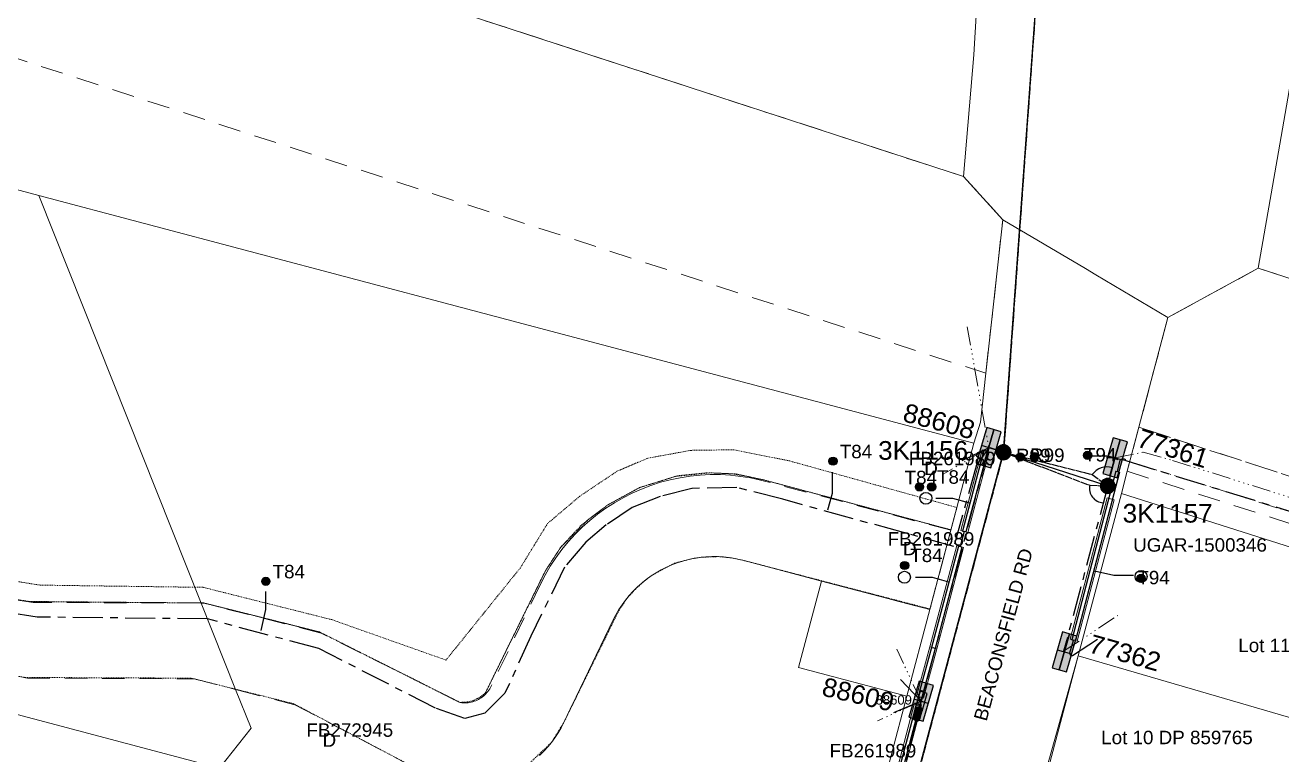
# Model space of a CAD drawing. Header units: metres. Extents: x 256054 to 262066, y 6173540 to 6179224.
# Drawn here: x 258637.4 to 258805.5, y 6175239 to 6175336.7 of the extents above; entities that cross this region are included whole.
import ezdxf
from ezdxf.enums import TextEntityAlignment as Align

# ---------------------------------------------------------------- set-up
doc = ezdxf.new("R2010")
doc.units = ezdxf.units.M
for name, pattern in [('Cable Exist OH', [1, 1, 0]), ('Cable Exist UG', [7, 4, -1, 1, -1]), ('Dash', [5, 3, -2]), ('DASHED', [19.05, 12.7, -6.35]), ('HIDDEN2', [0.1875, 0.125, -0.0625]), ('PHANTOMX2', [5.6, 2.5, -0.5, 0.15, -0.5, 0.15, -0.5, 0.15, -0.5, 0.15, -0.5])]:
    doc.linetypes.add(name, pattern=pattern)
doc.layers.get('0').update_dxf_attribs({"color": 6})
for name, color, linetype, lineweight in [('_User Miscellaneous4', 191, 'Continuous', 13), ('_User_LV_Exist', 5, 'Continuous', 25), ('Cadastre Developer_SP_NEW', 54, 'Continuous', 15), ('Cadastre Easements_SP_EXT', 96, 'DASHED', 15), ('Cadastre Land Parcels_SP_EXT', 96, 'Continuous', 15), ('Cadastre Other Property_SP_EXT', 96, 'DASHED', 15), ('Cadastre Roads_SP_EXT', 54, 'Continuous', 15), ('Mains_HV_EXT', 13, 'Continuous', 25), ('Mains_LV_EXT', 163, 'Continuous', 25), ('Services_SP_EXT', 42, 'PHANTOMX2', 20)]:
    doc.layers.add(name, color=color, linetype=linetype, lineweight=lineweight)
for name, color, linetype in [('Duct_SP_EXT', 40, 'Continuous'), ('Equip_LV_EXT', 7, 'Continuous'), ('OH_Details_SP_MISC', 7, 'Continuous'), ('SupportsOH_SP_TR_HV_LV_SL_EXT', 7, 'Continuous'), ('SupportsUG_SP_LV_EXT', 7, 'Continuous'), ('Trench_SP_EXT', 7, 'Continuous')]:
    doc.layers.add(name, color=color, linetype=linetype)
doc.styles.add('iecARIAL', font='arial.ttf', dxfattribs={"height": 2})
doc.styles.add('POLE_LABEL', font='arial.ttf', dxfattribs={"height": 2})
doc.styles.get("Standard").update_dxf_attribs({"font": 'arial.ttf'})

# ---------------------------------------------------------------- blocks, each defined once
blk = doc.blocks.new('PILLAR_EXT')
blk.add_hatch(color=256).paths.add_polyline_path([(-2.5, 1), (-2.5, -1), (2.5, -1), (2.5, 1)])
for p, q in [((-2.5, 0), (2.5, 0)), ((0, 1), (0, -1))]:
    blk.add_line(p, q)
at = {"ltscale": 10}
blk.add_line((2.5, 0), (-2.5, 0), dxfattribs=at)
blk.add_lwpolyline([(-2.5, -1), (-1.25, -1), (1.25, -1), (2.5, -1), (2.5, 1), (-2.5, 1)], close=True)
at = {"width": 0.9, "flags": 8}
blk.add_attdef('ASSET_NUM', text='', height=2, rotation=90, dxfattribs=at).set_placement((-2, 4), align=Align.MIDDLE_LEFT)
for tag, p, flags in [('OWNED_BY', (0, -0.2), 9), ('STATE', (0, -0.4), 9), ('SUPPORT_TYPE', (0, -0.6), 9), ('STREETNAME', (0, -1.8), 9), ('USAGE', (0, -0.8), 9), ('LEGEND', (0, -1), 9), ('LOCATION', (0, -1.2), 9), ('NOTES', (0, -1.4), 9), ('PARENT', (0, -1.6), 9), ('SUBURB', (0, -2), 1)]:
    blk.add_attdef(tag, p, '', height=0.2, dxfattribs=dict(flags=flags))
blk = doc.blocks.new('DUCT_EXT')
blk.add_circle((0, 0.8), 0.8)
at = {"flags": 1}
blk.add_attdef('Z', (0, 0), '', height=0.2, dxfattribs=at)
at = {"flags": 9}
for tag, p in [('DUCT_CODE', (0, 0)), ('XSECT_TYPE', (0, -0.2)), ('STATE', (0, -0.6)), ('FB_REFERENCE', (0, -0.4)), ('NOTES', (0, -0.8))]:
    blk.add_attdef(tag, text='', height=0.2, dxfattribs=at).set_placement(p, align=Align.MIDDLE_LEFT)
blk = doc.blocks.new('POLE_EXT')
blk.add_hatch(color=256).paths.add_polyline_path([(-1, 0, 1), (1, 0, 1)])
blk.add_lwpolyline([(-1, 0, 1), (1, 0, 1)], format="xyb", close=True)
at = {"flags": 8}
blk.add_attdef('pNumber', text='', height=2, dxfattribs=at).set_placement((2.5, 2.5), align=Align.MIDDLE_CENTER)
at = {"style": 'POLE_LABEL', "flags": 9}
for tag, p in [('STRUCTURE_PLANT_NUMBER', (1.35, 0.03)), ('STREET_CODE', (1.35, -0.2))]:
    blk.add_attdef(tag, text='', height=0.2, dxfattribs=at).set_placement(p, align=Align.MIDDLE_LEFT)
at = {"flags": 9}
for tag, p in [('OWNED_BY', (1.35, -0.4)), ('SPECIAL_USE', (1.35, -0.8)), ('STATE', (1.35, -1)), ('cLV', (1.35, -1.4)), ('hDepth', (1.35, -1.6)), ('PARENT', (1.35, -0.6)), ('USAGE', (1.35, -1.2)), ('hDia', (1.35, -1.8)), ('cHV', (1.35, -2)), ('cLinedev', (1.35, -3.4)), ('LBRACKET', (1.35, -2.2)), ('LExisting', (1.35, -2.4)), ('LANTNUMBER', (1.35, -2.6)), ('LOther', (1.35, -2.8)), ('LRemove', (1.35, -3)), ('LEGEND', (1.35, -3.2)), ('pExisting', (1.35, -3.8)), ('pFooting', (1.35, -4.4)), ('pNew', (1.35, -4.6)), ('pRelocate', (1.35, -5)), ('LOCATION', (1.35, -3.6)), ('PFNUMBER', (1.35, -4)), ('NEWPFNUMBER', (1.35, -4.2)), ('pRemove', (1.35, -5.2)), ('pReplace', (1.35, -5.4)), ('pStay', (1.35, -5.6)), ('pType', (1.35, -5.8)), ('cspan', (1.35, -6)), ('STREETNAME', (1.35, -6.2)), ('SUBURB', (1.35, -6.4)), ('NOTES', (1.35, -6.6)), ('MAINTAINED_BY', (1.36, -6.81)), ('OPERATED_BY', (1.36, -7.01))]:
    blk.add_attdef(tag, text='', height=0.2, dxfattribs=at).set_placement(p, align=Align.MIDDLE_LEFT)
at = {"flags": 1}
blk.add_attdef('Z', (1.35, -7.33), '', height=0.2, dxfattribs=at)
blk = doc.blocks.new('LV_STJ_EXT')
h = blk.add_hatch(color=256)
edge = h.paths.add_edge_path()
edge.add_ellipse((-0.59, 0.13), major_axis=(0.226, 0.226), ratio=1, start_angle=45, end_angle=135)
edge.add_line((-0.91, 0.13), (-0.91, -0.13))
edge.add_ellipse((-0.59, -0.13), major_axis=(0.226, 0.226), ratio=1, start_angle=135, end_angle=225)
edge.add_line((-0.59, -0.45), (0.59, -0.45))
edge.add_ellipse((0.59, -0.13), major_axis=(-0.226, 0.226), ratio=1, start_angle=135, end_angle=225)
edge.add_line((0.91, -0.13), (0.91, 0.13))
edge.add_ellipse((0.59, 0.13), major_axis=(-0.226, 0.226), ratio=1, start_angle=225, end_angle=315)
edge.add_line((0.59, 0.45), (-0.59, 0.45))
blk.add_lwpolyline([(-0.91, 0.13), (-0.91, -0.13, 0.414214), (-0.59, -0.45), (0.59, -0.45, 0.414214), (0.91, -0.13), (0.91, 0.13, 0.414214), (0.59, 0.45), (-0.59, 0.45, 0.414214)], format="xyb", close=True)
at = {"flags": 1}
blk.add_attdef('Z', (0, 0), '', height=0.2, dxfattribs=at)
at = {"flags": 9}
for tag, p in [('ORIENTATION', (0, 0)), ('USAGE', (0, -0.2)), ('LEGEND', (0, -0.4)), ('NOTES', (0, -0.6))]:
    blk.add_attdef(tag, text='', height=0.2, dxfattribs=at).set_placement(p, align=Align.MIDDLE_LEFT)
blk = doc.blocks.new('CABLE_LARGE_EXT')
h = blk.add_hatch(color=256)
edge = h.paths.add_edge_path()
edge.add_arc((0, 0.55), 0.55, 0, 360)
blk.add_circle((0, 0.55), 0.55)
at = {"flags": 1}
blk.add_attdef('Z', (0, 0), '', height=0.2, dxfattribs=at)
at = {"flags": 9}
for tag, p in [('COND_CODE', (0, 0)), ('STATE', (0, -0.4)), ('XSECT_SIZE', (0, -0.6)), ('FB_REFERENCE', (0, -0.2)), ('NOTES', (0, -0.8))]:
    blk.add_attdef(tag, text='', height=0.2, dxfattribs=at).set_placement(p, align=Align.MIDDLE_LEFT)

msp = doc.modelspace()

# ---------------------------------------------------------------- linework, layer by layer
at = {"layer": '_User Miscellaneous4'}
for p, q in [((258765.39, 6175279.82), (258762.53, 6175269.03)), ((258766.32, 6175279.57), (258763.46, 6175268.79)), ((258765.39, 6175279.82), (258765.86, 6175279.69)), ((258766.32, 6175279.57), (258765.86, 6175279.69)), ((258782.12, 6175273.4), (258777.17, 6175254.48)), ((258783.05, 6175273.15), (258778.1, 6175254.24)), ((258782.12, 6175273.4), (258782.58, 6175273.27)), ((258783.05, 6175273.15), (258782.58, 6175273.27)), ((258762.53, 6175269.03), (258763, 6175268.91)), ((258763.46, 6175268.79), (258763, 6175268.91)), ((258761.99, 6175267.02), (258758.41, 6175253.45)), ((258762.92, 6175266.77), (258759.33, 6175253.2)), ((258761.99, 6175267.02), (258762.46, 6175266.89)), ((258762.92, 6175266.77), (258762.46, 6175266.89)), ((258777.17, 6175254.48), (258777.63, 6175254.36)), ((258778.1, 6175254.24), (258777.63, 6175254.36)), ((258758.41, 6175253.45), (258756.85, 6175247.72)), ((258759.33, 6175253.2), (258757.78, 6175247.47)), ((258758.41, 6175253.45), (258758.41, 6175253.45)), ((258758.41, 6175253.45), (258758.87, 6175253.32)), ((258758.41, 6175253.45), (258758.87, 6175253.32)), ((258759.33, 6175253.2), (258758.87, 6175253.32)), ((258759.33, 6175253.2), (258758.87, 6175253.32)), ((258759.33, 6175253.2), (258759.33, 6175253.2)), ((258756.85, 6175247.72), (258756.61, 6175246.86)), ((258756.85, 6175247.72), (258757.31, 6175247.6)), ((258757.78, 6175247.47), (258757.31, 6175247.6)), ((258757.78, 6175247.47), (258757.54, 6175246.61)), ((258756.32, 6175245.79), (258750.26, 6175222.76)), ((258756.37, 6175245.96), (258756.32, 6175245.79)), ((258756.32, 6175245.79), (258756.78, 6175245.66)), ((258756.37, 6175245.96), (258756.83, 6175245.83)), ((258756.61, 6175246.86), (258757.08, 6175246.73)), ((258757.25, 6175245.54), (258756.78, 6175245.66)), ((258757.29, 6175245.7), (258756.83, 6175245.83)), ((258757.54, 6175246.61), (258757.08, 6175246.73)), ((258757.29, 6175245.7), (258757.25, 6175245.54)), ((258757.25, 6175245.54), (258751.19, 6175222.51))]:
    msp.add_line(p, q, dxfattribs=at)
at = {"layer": 'Cadastre Easements_SP_EXT', "linetype": 'Dash'}
for points in [[(258768.16, 6175310.63), (258762.9, 6175316.42), (258730.3, 6175327.05), (258488.86, 6175405.79), (258403.22, 6175433.63), (258373.92, 6175443.16), (258367, 6175445.33), (258341.93, 6175450.11), (258333.09, 6175451.12), (258304.23, 6175454.39), (258171.55, 6175469.46), (258170.96, 6175469.52), (258159, 6175460.87), (258155.73, 6175445.14), (258337.87, 6175425.93), (258360.51, 6175421.47), (258482.61, 6175382.18), (258765.88, 6175290.09), (258768.16, 6175310.63)], [(258786.36, 6175282.86), (258857.15, 6175259.86), (258881.19, 6175250.07), (258935.99, 6175226.76), (258993.83, 6175202.53), (259000.38, 6175227), (258942.5, 6175251.34), (258887.78, 6175274.34), (258866.61, 6175283.24), (258802.32, 6175304.14), (258790.25, 6175297.56), (258786.36, 6175282.86)], [(258935.99, 6175226.76), (258881.19, 6175250.07), (258857.15, 6175259.86), (258786.36, 6175282.86), (258784.8, 6175276.98), (258855.18, 6175254.37), (258879.68, 6175244.49), (258934.66, 6175221.73), (258935.99, 6175226.76)]]:
    msp.add_lwpolyline(points, close=True, dxfattribs=at)
for points in [[(258706.2, 6175238.93), (258706.76, 6175239.49), (258707.29, 6175240.07), (258707.78, 6175240.68), (258708.25, 6175241.31), (258708.68, 6175241.97), (258709.07, 6175242.65), (258709.43, 6175243.34), (258716.04, 6175257.08), (258716.4, 6175257.77), (258716.8, 6175258.45), (258717.23, 6175259.11), (258717.69, 6175259.74), (258718.19, 6175260.35), (258718.72, 6175260.93), (258719.27, 6175261.49), (258719.86, 6175262.01), (258720.47, 6175262.5), (258721.11, 6175262.96), (258721.77, 6175263.38), (258722.45, 6175263.77), (258723.15, 6175264.13), (258723.87, 6175264.44), (258724.6, 6175264.72), (258725.35, 6175264.96), (258726.11, 6175265.16), (258726.88, 6175265.32), (258727.65, 6175265.44), (258728.44, 6175265.52), (258729.22, 6175265.56), (258730.01, 6175265.56), (258730.79, 6175265.51), (258731.57, 6175265.43), (258732.34, 6175265.3), (258733.11, 6175265.13), (258733.39, 6175265.06), (258743.9, 6175262.28), (258758.39, 6175258.45), (258761.2, 6175269.08), (258736.29, 6175275.65), (258735.75, 6175275.79), (258734.42, 6175276.08), (258733.09, 6175276.29), (258731.74, 6175276.44), (258730.39, 6175276.52), (258729.03, 6175276.52), (258727.68, 6175276.45), (258726.34, 6175276.32), (258725, 6175276.11), (258723.67, 6175275.83), (258722.36, 6175275.49), (258721.07, 6175275.07), (258719.81, 6175274.59), (258718.57, 6175274.04), (258717.36, 6175273.43), (258716.19, 6175272.76), (258715.05, 6175272.03), (258713.95, 6175271.24), (258712.9, 6175270.39), (258711.89, 6175269.48), (258710.93, 6175268.53), (258710.02, 6175267.52), (258709.16, 6175266.48), (258708.36, 6175265.38), (258707.62, 6175264.25), (258706.94, 6175263.08), (258706.32, 6175261.87), (258699.72, 6175248.22), (258699.62, 6175248.03), (258699.52, 6175247.85), (258699.4, 6175247.67), (258699.28, 6175247.51), (258699.15, 6175247.34), (258699.01, 6175247.19), (258698.86, 6175247.04), (258698.71, 6175246.91), (258698.54, 6175246.77), (258698.38, 6175246.65), (258698.2, 6175246.54), (258698.02, 6175246.44), (258697.83, 6175246.34), (258697.64, 6175246.26), (258697.45, 6175246.18), (258697.25, 6175246.12), (258697.05, 6175246.07), (258696.84, 6175246.02), (258696.64, 6175245.99), (258696.43, 6175245.97), (258696.22, 6175245.96), (258696.02, 6175245.96), (258696.02, 6175245.96), (258695.81, 6175245.97), (258695.6, 6175246), (258695.57, 6175246), (258676.96, 6175255.32), (258661.25, 6175259.33), (258660.93, 6175259.33), (258638.46, 6175259.4), (258619.46, 6175262.42)], [(258617.41, 6175252.52), (258637.68, 6175249.28), (258660.02, 6175249.18), (258665.53, 6175247.77), (258665.88, 6175247.68), (258673.45, 6175245.72), (258693.83, 6175235)]]:
    msp.add_lwpolyline(points, dxfattribs=at)
at = {"layer": 'Cadastre Land Parcels_SP_EXT', "linetype": 'Continuous'}
for points in [[(258765.16, 6175283.54), (258765.88, 6175290.09), (258768.16, 6175310.63), (258762.9, 6175316.42), (258730.3, 6175327.05), (258488.86, 6175405.79), (258482.61, 6175382.18), (258479.93, 6175372.03), (258476, 6175357.2), (258514.56, 6175346.97), (258566.26, 6175333.25), (258614.58, 6175320.43), (258639.22, 6175313.9), (258695.76, 6175298.89), (258764.28, 6175280.72), (258765.16, 6175283.54)], [(258667.59, 6175242.6), (258665.53, 6175247.77), (258660.93, 6175259.33), (258639.22, 6175313.9), (258614.58, 6175320.43), (258600.54, 6175268.3), (258597.7, 6175257.76), (258596.93, 6175254.87), (258604.82, 6175252.77), (258663.35, 6175237.25), (258667.59, 6175242.6)], [(258879.68, 6175244.49), (258881.19, 6175250.07), (258887.78, 6175274.34), (258866.61, 6175283.24), (258802.32, 6175304.14), (258790.25, 6175297.56), (258786.36, 6175282.86), (258784.8, 6175276.98), (258784.02, 6175274.01), (258838.33, 6175256.75), (258831.32, 6175236.78), (258824.24, 6175216.66), (258868.93, 6175204.82), (258879.68, 6175244.49)], [(258838.33, 6175256.75), (258784.02, 6175274.01), (258778.26, 6175252.27), (258831.32, 6175236.78), (258838.33, 6175256.75)], [(258758.39, 6175258.45), (258743.9, 6175262.28), (258740.82, 6175250.69), (258755.32, 6175246.85), (258758.39, 6175258.45)], [(258663.35, 6175237.25), (258604.82, 6175252.77), (258598.47, 6175233.77), (258593.01, 6175217.44), (258593.09, 6175217.42), (258656.23, 6175200.58), (258663.35, 6175237.25)], [(258831.32, 6175236.78), (258778.26, 6175252.27), (258772.11, 6175230.47), (258824.24, 6175216.66), (258831.32, 6175236.78)]]:
    msp.add_lwpolyline(points, close=True, dxfattribs=at)
for points in [[(258706.2, 6175238.93), (258706.76, 6175239.49), (258707.29, 6175240.07), (258707.78, 6175240.68), (258708.25, 6175241.31), (258708.68, 6175241.97), (258709.07, 6175242.65), (258709.43, 6175243.34), (258716.04, 6175257.08), (258716.4, 6175257.77), (258716.8, 6175258.45), (258717.23, 6175259.11), (258717.69, 6175259.74), (258718.19, 6175260.35), (258718.72, 6175260.93), (258719.27, 6175261.49), (258719.86, 6175262.01), (258720.47, 6175262.5), (258721.11, 6175262.96), (258721.77, 6175263.38), (258722.45, 6175263.77), (258723.15, 6175264.13), (258723.87, 6175264.44), (258724.6, 6175264.72), (258725.35, 6175264.96), (258726.11, 6175265.16), (258726.88, 6175265.32), (258727.65, 6175265.44), (258728.44, 6175265.52), (258729.22, 6175265.56), (258730.01, 6175265.56), (258730.79, 6175265.51), (258731.57, 6175265.43), (258732.34, 6175265.3), (258733.11, 6175265.13), (258733.39, 6175265.06), (258743.9, 6175262.28), (258758.39, 6175258.45), (258761.2, 6175269.08), (258761.2, 6175269.08), (258764.28, 6175280.72), (258695.76, 6175298.89), (258639.22, 6175313.9), (258660.93, 6175259.33), (258665.53, 6175247.77), (258667.59, 6175242.6), (258663.35, 6175237.25)], [(258746.92, 6175215.08), (258755.32, 6175246.85), (258755.32, 6175246.85), (258740.82, 6175250.69), (258743.9, 6175262.28), (258733.39, 6175265.06), (258733.11, 6175265.13), (258732.34, 6175265.3), (258731.57, 6175265.43), (258730.79, 6175265.51), (258730.01, 6175265.56), (258729.22, 6175265.56), (258728.44, 6175265.52), (258727.65, 6175265.44), (258726.88, 6175265.32), (258726.11, 6175265.16), (258725.35, 6175264.96), (258724.6, 6175264.72), (258723.87, 6175264.44), (258723.15, 6175264.13), (258722.45, 6175263.77), (258721.77, 6175263.38), (258721.11, 6175262.96), (258720.47, 6175262.5), (258719.86, 6175262.01), (258719.27, 6175261.49), (258718.72, 6175260.93), (258718.19, 6175260.35), (258717.69, 6175259.74), (258717.23, 6175259.11), (258716.8, 6175258.45), (258716.4, 6175257.77), (258716.04, 6175257.08), (258709.43, 6175243.34), (258709.07, 6175242.65), (258708.68, 6175241.97), (258708.25, 6175241.31), (258707.78, 6175240.68), (258707.29, 6175240.07), (258706.76, 6175239.49), (258706.2, 6175238.93)]]:
    msp.add_lwpolyline(points, dxfattribs=at)
at = {"layer": 'Cadastre Other Property_SP_EXT', "linetype": 'HIDDEN2'}
for points in [[(258619.1, 6175262.56), (258637.9, 6175259.54), (258661.29, 6175259.34), (258676.76, 6175255.46), (258695.55, 6175246), (258696.29, 6175246.03), (258697.3, 6175246.25), (258698.22, 6175246.75), (258698.93, 6175247.28), (258707.06, 6175263.81), (258709.03, 6175266.81), (258711.78, 6175269.76), (258715.17, 6175272.39), (258719.57, 6175274.79), (258724.64, 6175276.37), (258728.64, 6175276.77), (258732.49, 6175276.61), (258736.21, 6175275.81), (258761.22, 6175269.13), (258762.01, 6175272.12), (258739.66, 6175278.35), (258732.17, 6175279.85), (258726.4, 6175279.77), (258720.58, 6175278.7), (258716.53, 6175276.96), (258711.56, 6175273.63), (258707.26, 6175269.98), (258703.62, 6175264.05), (258693.67, 6175251.7), (258678.38, 6175257.11), (258661.17, 6175261.44), (258659.31, 6175261.46), (258639.36, 6175261.73), (258619.36, 6175264.88)], [(258704.14, 6175237.2), (258707.78, 6175240.68), (258709.43, 6175243.34), (258716.79, 6175258.32), (258717.91, 6175260), (258718.96, 6175261.15), (258720.13, 6175262.23), (258721.2, 6175263.05), (258724.25, 6175264.68), (258726.57, 6175265.26), (258727.85, 6175265.46), (258730.14, 6175265.55), (258731.85, 6175265.38), (258733.39, 6175265.06), (258758.42, 6175258.54), (258761.22, 6175269.13), (258736.21, 6175275.81), (258733.91, 6175276.3), (258731.95, 6175276.63), (258729.03, 6175276.76), (258724.38, 6175276.29), (258719.57, 6175274.79), (258715.35, 6175272.49), (258712.53, 6175270.35), (258709.03, 6175266.81), (258706.94, 6175263.6), (258698.93, 6175247.28), (258698.22, 6175246.75), (258697.3, 6175246.25), (258696.64, 6175246.11), (258695.56, 6175246.03), (258676.76, 6175255.46), (258661.24, 6175259.35), (258638.13, 6175259.51), (258619.24, 6175262.52)], [(258616.58, 6175252.76), (258637.4, 6175249.37), (258659.6, 6175249.28), (258673.29, 6175245.86), (258693.83, 6175235)]]:
    msp.add_lwpolyline(points, dxfattribs=at)
at = {"layer": 'Cadastre Roads_SP_EXT', "linetype": 'Continuous'}
for points in [[(258764.27, 6175332.7), (258764.27, 6175332.72), (258765.25, 6175349.33), (258617.72, 6175405.47), (258497.62, 6175435.44), (258410.06, 6175458.61), (258353.11, 6175473.69), (258311.58, 6175479.76), (258177.81, 6175499.3), (258174.43, 6175484.62), (258174.38, 6175484.41), (258170.96, 6175469.52), (258171.55, 6175469.46), (258304.23, 6175454.39), (258333.09, 6175451.12), (258341.93, 6175450.11), (258367, 6175445.33), (258373.92, 6175443.16), (258403.22, 6175433.63), (258488.86, 6175405.79), (258730.3, 6175327.05), (258762.9, 6175316.42), (258764.27, 6175332.7)], [(259238.89, 6175151.21), (259239.45, 6175152.64), (259256.58, 6175196.71), (259199.83, 6175210.55), (259071.22, 6175241.91), (259014.02, 6175261.41), (258985.91, 6175273.46), (258927.09, 6175288.41), (258807.77, 6175335.4), (258805.04, 6175319.71), (258802.32, 6175304.14), (258866.61, 6175283.24), (258887.78, 6175274.34), (258942.5, 6175251.34), (259000.38, 6175227), (258993.83, 6175202.53), (258986, 6175173.8), (259034.49, 6175161.11), (259204.12, 6175116.18), (259223.31, 6175111.1), (259238.89, 6175151.21)], [(258772.5, 6175230.52), (258778.26, 6175252.27), (258784.02, 6175274.01), (258784.8, 6175276.98), (258786.36, 6175282.86), (258790.25, 6175297.56), (258780.59, 6175303.28), (258779.21, 6175304.1), (258768.16, 6175310.63), (258765.88, 6175290.09), (258765.16, 6175283.54), (258764.28, 6175280.72), (258761.2, 6175269.08), (258758.39, 6175258.45), (258755.32, 6175246.85), (258746.92, 6175215.08), (258745.7, 6175210.49), (258735.66, 6175172.55), (258730.31, 6175152.32), (258739.81, 6175147.64), (258749.31, 6175142.96), (258772.5, 6175230.52)]]:
    msp.add_lwpolyline(points, close=True, dxfattribs=at)
at = {"layer": 'Duct_SP_EXT'}
for p, q in [((258765.63, 6175279.76), (258762.77, 6175268.97)), ((258766.09, 6175279.63), (258763.23, 6175268.85)), ((258765.63, 6175279.76), (258765.86, 6175279.69)), ((258766.09, 6175279.63), (258765.86, 6175279.69)), ((258783.29, 6175276.99), (258777.4, 6175254.42)), ((258783.75, 6175276.87), (258777.87, 6175254.3)), ((258783.29, 6175276.99), (258783.52, 6175276.93)), ((258783.75, 6175276.87), (258783.52, 6175276.93)), ((258762.77, 6175268.97), (258763, 6175268.91)), ((258763.23, 6175268.85), (258763, 6175268.91)), ((258762.23, 6175266.96), (258758.64, 6175253.39)), ((258762.69, 6175266.83), (258759.1, 6175253.26)), ((258762.23, 6175266.96), (258762.46, 6175266.89)), ((258762.69, 6175266.83), (258762.46, 6175266.89)), ((258777.4, 6175254.42), (258777.63, 6175254.36)), ((258777.87, 6175254.3), (258777.63, 6175254.36)), ((258758.64, 6175253.39), (258757.08, 6175247.66)), ((258759.1, 6175253.26), (258757.55, 6175247.54)), ((258758.64, 6175253.39), (258758.64, 6175253.39)), ((258758.64, 6175253.39), (258758.87, 6175253.32)), ((258758.64, 6175253.39), (258758.87, 6175253.32)), ((258759.1, 6175253.26), (258758.87, 6175253.32)), ((258759.1, 6175253.26), (258758.87, 6175253.32)), ((258759.1, 6175253.26), (258759.1, 6175253.26)), ((258757.08, 6175247.66), (258756.85, 6175246.8)), ((258757.08, 6175247.66), (258757.31, 6175247.6)), ((258757.55, 6175247.54), (258757.31, 6175247.6)), ((258757.55, 6175247.54), (258757.31, 6175246.67)), ((258756.55, 6175245.73), (258750.5, 6175222.7)), ((258757.02, 6175245.6), (258750.96, 6175222.58)), ((258756.6, 6175245.89), (258756.55, 6175245.73)), ((258756.55, 6175245.73), (258756.78, 6175245.66)), ((258756.6, 6175245.89), (258756.83, 6175245.83)), ((258757.02, 6175245.6), (258756.78, 6175245.66)), ((258757.06, 6175245.77), (258756.83, 6175245.83)), ((258756.85, 6175246.8), (258757.08, 6175246.73)), ((258757.06, 6175245.77), (258757.02, 6175245.6)), ((258757.31, 6175246.67), (258757.08, 6175246.73))]:
    msp.add_line(p, q, dxfattribs=at)
for points in [[(258780.09, 6175279.03), (258782.04, 6175279.03), (258783.54, 6175278.55)], [(258745.35, 6175276.83), (258745.35, 6175274.01), (258744.71, 6175271.78)], [(258759.21, 6175273.37), (258761.41, 6175273.36), (258763.7, 6175272.73)], [(258756.49, 6175262.8), (258758.73, 6175262.79), (258760.91, 6175262.19)], [(258785.65, 6175263.01), (258782.99, 6175263.01), (258780.42, 6175263.6)], [(258669.53, 6175260.87), (258669.53, 6175258.46), (258668.89, 6175255.66)]]:
    msp.add_lwpolyline(points, dxfattribs=at)
at = {"layer": 'Mains_HV_EXT', "linetype": 'Cable Exist OH'}
msp.add_lwpolyline([(258773.36, 6175350.36), (258768.26, 6175279.51), (258745.24, 6175192.88)], dxfattribs=at)
at = {"layer": 'Mains_LV_EXT', "linetype": 'Cable Exist OH'}
for points in [[(258773.36, 6175350.36), (258768.26, 6175279.51)], [(258768.26, 6175279.51), (258752.23, 6175219.38)], [(258768.26, 6175279.51), (258780.13, 6175276.53), (258782.19, 6175275.01)], [(258768.26, 6175279.51), (258779.81, 6175275.09), (258782.19, 6175275.01)]]:
    msp.add_lwpolyline(points, dxfattribs=at)
at = {"layer": 'Mains_LV_EXT', "color": 3, "linetype": 'Cable Exist UG'}
for points in [[(258766.28, 6175280.13), (258764.65, 6175277.82), (258761.62, 6175266.89), (258738.75, 6175273.22), (258732.59, 6175274.79), (258726.56, 6175274.67), (258722.32, 6175273.58), (258718.58, 6175272.12), (258715.09, 6175269.78), (258712.37, 6175267.49), (258709.52, 6175264.13), (258705.04, 6175254.92), (258701.56, 6175247.26), (258698.86, 6175244.58), (258696.18, 6175243.89), (258692.25, 6175245.28), (258676.65, 6175253.23), (258661.75, 6175257.21), (258638.98, 6175257.45), (258620.07, 6175260.39), (258599.92, 6175266.4)], [(258766.28, 6175280.13), (258757.23, 6175246.18)], [(258748.88, 6175214.56), (258746.92, 6175215.08), (258748.05, 6175219.37), (258750.49, 6175219.87), (258757.27, 6175246.17)]]:
    msp.add_lwpolyline(points, dxfattribs=at)
at = {"layer": 'Mains_LV_EXT', "linetype": 'Cable Exist UG'}
for points in [[(258768.26, 6175279.51), (258766.28, 6175280.13)], [(258782.19, 6175275.01), (258783.17, 6175278.77)], [(258782.19, 6175275.01), (258776.3, 6175252.87)]]:
    msp.add_lwpolyline(points, dxfattribs=at)
at = {"layer": 'Mains_LV_EXT', "linetype": 'Continuous'}
for points in [[(258782.83, 6175277.45, 0.32225), (258780.13, 6175276.53)], [(258779.81, 6175275.09, 0.467392), (258781.59, 6175272.76)]]:
    msp.add_lwpolyline(points, format="xyb", dxfattribs=at)
at = {"layer": 'OH_Details_SP_MISC', "color": 7, "linetype": 'Continuous', "flags": 128}
msp.add_lwpolyline([(258768.26, 6175279.51), (258773.36, 6175350.36)], dxfattribs=at)
at = {"layer": 'OH_Details_SP_MISC', "flags": 128}
msp.add_lwpolyline([(258733.58, 6175148.99), (258744.9, 6175191.7), (258751.91, 6175218.17), (258768.26, 6175279.51), (258782.19, 6175275.01)], dxfattribs=at)
at = {"layer": 'Services_SP_EXT'}
for points in [[(258763.4, 6175296.32), (258766.28, 6175280.13)], [(258766.28, 6175280.13), (258760.2, 6175276.58)], [(258783.17, 6175278.77), (258786.93, 6175279.53), (258790.87, 6175278.43), (258855.41, 6175258.01), (258883.13, 6175247.24), (258938.06, 6175223.56), (258941.9, 6175213.51)], [(258783.17, 6175278.77), (258786.4, 6175277.88), (258854.88, 6175256.36), (258881.3, 6175246.14), (258880.78, 6175239.01)], [(258776.3, 6175252.87), (258783.56, 6175257.66)], [(258757.23, 6175246.18), (258753.96, 6175253.18)], [(258757.23, 6175246.18), (258751.4, 6175243.55)]]:
    msp.add_lwpolyline(points, dxfattribs=at)
at = {"layer": 'Trench_SP_EXT', "linetype": 'Cable Exist UG'}
for points in [[(258766.28, 6175280.13), (258762.15, 6175278.1)], [(258768.26, 6175279.51), (258766.45, 6175280.12)], [(258784.62, 6175278.4), (258818.84, 6175267.83), (258853.56, 6175256.67), (258873.54, 6175248.8), (258880.23, 6175246.1)], [(258763, 6175268.91), (258762.46, 6175266.89)], [(258777.49, 6175252.33), (258781.15, 6175254.71)], [(258757.23, 6175246.18), (258754.38, 6175249.21)], [(258757.23, 6175246.18), (258753.22, 6175244.5)]]:
    msp.add_lwpolyline(points, dxfattribs=at)
for points in [[(258783.52, 6175276.93), (258783.85, 6175278.45), (258783.85, 6175278.45, -0.355871), (258784.61, 6175278.49)], [(258777.55, 6175254.27), (258777.08, 6175252.63), (258777.08, 6175252.63, 0.459616), (258777.49, 6175252.33)]]:
    msp.add_lwpolyline(points, format="xyb", dxfattribs=at)

# ---------------------------------------------------------------- block references
at = {"layer": '_User_LV_Exist'}
ref = msp.add_blockref('PILLAR_EXT', (258757.23, 6175246.18), dxfattribs=dict(at, xscale=0.5, yscale=0.5, zscale=0.5, rotation=253.8887073829399))
ref.add_attrib('ASSET_NUM', '88609', dxfattribs={"layer": '0', "height": 1.25, "style": 'iecARIAL'}).set_placement((258756, 6175246.99), align=Align.TOP_RIGHT)
at = {"layer": 'Duct_SP_EXT'}
for name, p in [('CABLE_LARGE_EXT', (258770.5, 6175278.32)), ('CABLE_LARGE_EXT', (258772.4, 6175278.37)), ('CABLE_LARGE_EXT', (258779.5, 6175278.56)), ('CABLE_LARGE_EXT', (258745.45, 6175277.77)), ('CABLE_LARGE_EXT', (258757.01, 6175274.33)), ('CABLE_LARGE_EXT', (258758.63, 6175274.33)), ('DUCT_EXT', (258757.87, 6175272.55)), ('CABLE_LARGE_EXT', (258755.02, 6175263.81)), ('CABLE_LARGE_EXT', (258669.57, 6175261.69)), ('DUCT_EXT', (258755, 6175261.98)), ('DUCT_EXT', (258786.65, 6175262.09)), ('CABLE_LARGE_EXT', (258786.65, 6175262.09))]:
    msp.add_blockref(name, p, dxfattribs=at)
at = {"layer": 'Equip_LV_EXT', "rotation": 73.96075712369222}
msp.add_blockref('LV_STJ_EXT', (258756.79, 6175244.49), dxfattribs=at)
at = {"layer": 'SupportsOH_SP_TR_HV_LV_SL_EXT'}
ref = msp.add_blockref('POLE_EXT', (258768.26, 6175279.51), dxfattribs=at)
ref.add_attrib('ASSET_NUM', '3K1156', dxfattribs={"layer": '0', "height": 2.5, "style": 'POLE_LABEL'}).set_placement((258763.52, 6175281.01), align=Align.TOP_RIGHT)
ref = msp.add_blockref('POLE_EXT', (258782.19, 6175275.01), dxfattribs=at)
ref.add_attrib('ASSET_NUM', '3K1157', dxfattribs={"layer": '0', "height": 2.5, "style": 'POLE_LABEL'}).set_placement((258784.19, 6175269.35), align=Align.BOTTOM_LEFT)
at = {"layer": 'SupportsUG_SP_LV_EXT'}
ref = msp.add_blockref('PILLAR_EXT', (258766.28, 6175280.13), dxfattribs=dict(at, rotation=253.8887073829399))
ref.add_attrib('ASSET_NUM', '88608', dxfattribs={"layer": '0', "height": 2.5, "rotation": 345.1416, "style": 'iecARIAL'}).set_placement((258763.82, 6175280.49), align=Align.BOTTOM_RIGHT)
ref = msp.add_blockref('PILLAR_EXT', (258783.18, 6175278.78), dxfattribs=dict(at, rotation=73.9607568031693))
ref.add_attrib('ASSET_NUM', '77361', dxfattribs={"layer": '0', "height": 2.5, "rotation": 341.9984, "style": 'iecARIAL'}).set_placement((258785.69, 6175279.63), align=Align.BOTTOM_LEFT)
ref = msp.add_blockref('PILLAR_EXT', (258776.4, 6175252.79), dxfattribs=dict(at, rotation=73.96175741754449))
ref.add_attrib('ASSET_NUM', '77362', dxfattribs={"layer": '0', "height": 2.5, "rotation": 344.3022, "style": 'iecARIAL'}).set_placement((258779.29, 6175252.05), align=Align.BOTTOM_LEFT)
ref = msp.add_blockref('PILLAR_EXT', (258757.23, 6175246.18), dxfattribs=dict(at, rotation=253.8887073829399))
ref.add_attrib('ASSET_NUM', '88609', dxfattribs={"layer": '0', "height": 2.5, "rotation": 346.8572, "style": 'iecARIAL'}).set_placement((258753.83, 6175247.21), align=Align.TOP_RIGHT)

# ---------------------------------------------------------------- texts
at = {"layer": 'Cadastre Developer_SP_NEW', "color": 1}
for s, p in [('Lot 11 DP 859765', (258799.66, 6175252.76)), ('Lot 10 DP 859765', (258781.32, 6175240.44))]:
    msp.add_text(s, height=1.8, dxfattribs=at).set_placement(p)
at = {"layer": 'Cadastre Roads_SP_EXT'}
msp.add_text('BEACONSFIELD RD', height=1.8, rotation=74.8034, dxfattribs=at).set_placement((258765.98, 6175243.42))
at = {"layer": 'Duct_SP_EXT'}
for s, p in [('T84', (258746.35, 6175278.71)), ('FB261989', (258755.59, 6175277.78)), ('R99', (258769.92, 6175278.18)), ('R99', (258771.81, 6175278.22)), ('T94', (258779.02, 6175278.28)), ('D', (258757.65, 6175276.45)), ('T84', (258755.02, 6175275.24)), ('T84', (258759.36, 6175275.3)), ('FB261989', (258752.75, 6175267.02)), ('D', (258754.8, 6175265.72)), ('UGAR-1500346', (258785.6, 6175266.21)), ('T84', (258755.78, 6175264.82)), ('T84', (258670.47, 6175262.64)), ('T94', (258786.16, 6175261.84)), ('FB272945', (258675, 6175241.43)), ('D', (258677.16, 6175240.09)), ('FB261989', (258744.98, 6175238.67))]:
    msp.add_text(s, height=1.8, dxfattribs=at).set_placement(p)

doc.saveas('drawing.dxf')
